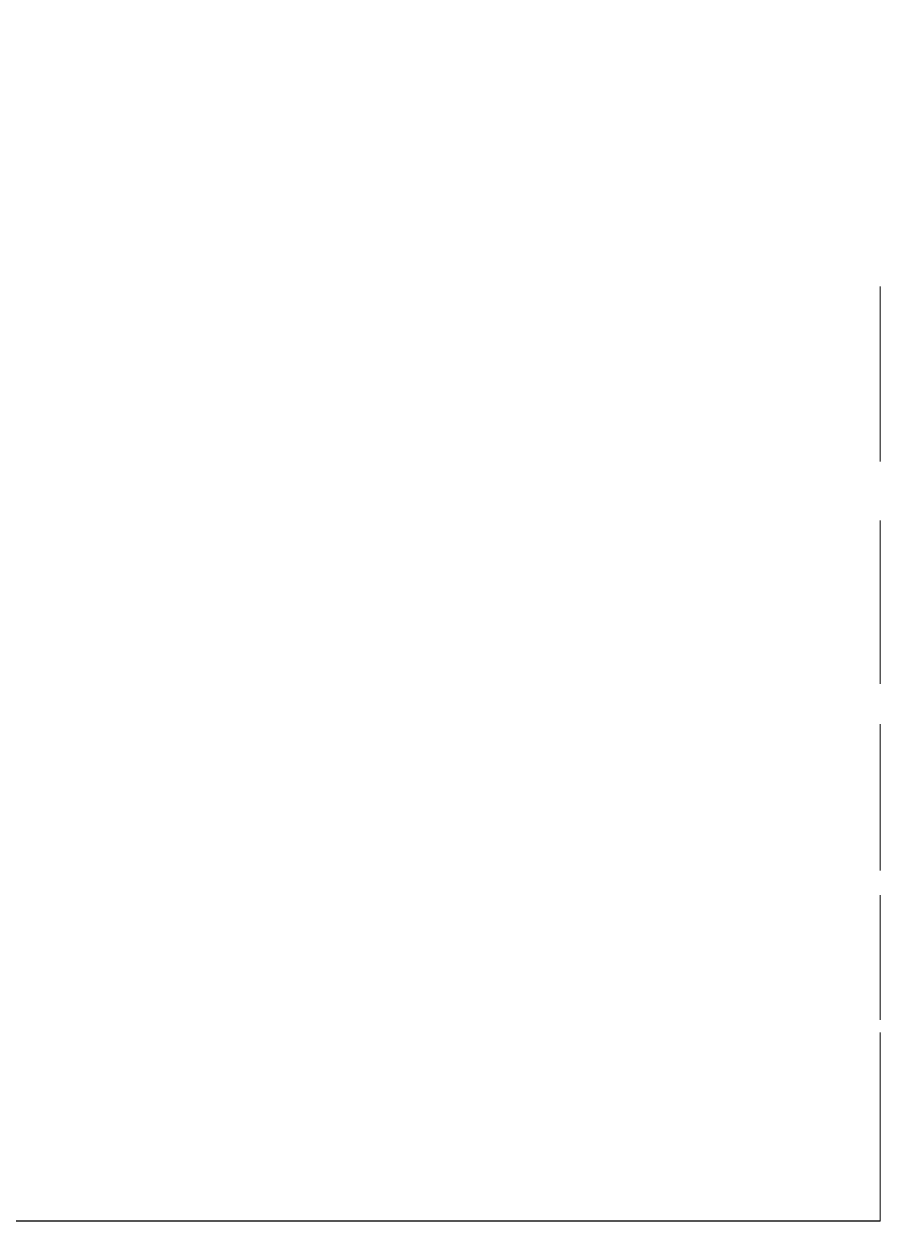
# Model space of a CAD drawing. Extents: x -3080 to 28500, y -1326 to 31609.
# Drawn here: x 26228.004 to 26230.604, y 28138.711 to 28142.347 of the extents above; entities that cross this region are included whole.
import ezdxf
from ezdxf.xclip import XClip

# ---------------------------------------------------------------- set-up
doc = ezdxf.new("R2010")
doc.units = 0
doc.header["$LTSCALE"] = 100
doc.header["$XCLIPFRAME"] = 2
doc.linetypes.add('188K-SM-07-F10-MECH-CR PIPE-Y2257103$0$X-S-FAB_SL ALL$0$Wipeout_Contour', pattern=[1, 0, -1])
for name, color, linetype in [('0-xref', 8, 'Continuous'), ('188K-SM-07-F10-MECH-CR PIPE-Y2257103$0$X-S-FAB_SL ALL$0$A-WALL-EX', 7, 'Continuous'), ('188K-SM-07-F10-MECH-CR PIPE-Y2257103$0$X-S-FAB_SL ALL$0$ASP_1', 1, 'Continuous'), ('188K-SM-07-F10-MECH-CR PIPE-Y2257103$0$X-S-FAB_SL ALL$0$Hattch', 7, 'Continuous')]:
    doc.layers.add(name, color=color, linetype=linetype)

# ---------------------------------------------------------------- blocks, each defined once
blk = doc.blocks.new('188K-SM-07-F10-MECH-CR PIPE-Y2257103$0$X-S-FAB_SL ALL$0$剖面元素_2209_3', base_point=(23061.2637, -8263.0638))
at = {"color": 254, "linetype": '188K-SM-07-F10-MECH-CR PIPE-Y2257103$0$X-S-FAB_SL ALL$0$Wipeout_Contour', "lineweight": 0, "ltscale": 149132.147004}
blk.add_wipeout([(49291.868, -6451.5025), (49289.2673, -6451.5025), (49289.2673, -6451.9119)], dxfattribs=at).dxf.layer = '188K-SM-07-F10-MECH-CR PIPE-Y2257103$0$X-S-FAB_SL ALL$0$Hattch'
at = {"color": 254, "linetype": '188K-SM-07-F10-MECH-CR PIPE-Y2257103$0$X-S-FAB_SL ALL$0$Wipeout_Contour', "lineweight": 0, "ltscale": 149132.452066}
blk.add_wipeout([(49289.2673, -6452.3003), (49289.2673, -6452.6669), (49291.868, -6452.3003)], dxfattribs=at).dxf.layer = '188K-SM-07-F10-MECH-CR PIPE-Y2257103$0$X-S-FAB_SL ALL$0$Hattch'
at = {"color": 254, "linetype": '188K-SM-07-F10-MECH-CR PIPE-Y2257103$0$X-S-FAB_SL ALL$0$Wipeout_Contour', "lineweight": 0, "ltscale": 149132.722913}
blk.add_wipeout([(49289.2673, -6453.011), (49289.2673, -6453.332), (49291.868, -6453.011)], dxfattribs=at).dxf.layer = '188K-SM-07-F10-MECH-CR PIPE-Y2257103$0$X-S-FAB_SL ALL$0$Hattch'
at = {"color": 254, "linetype": '188K-SM-07-F10-MECH-CR PIPE-Y2257103$0$X-S-FAB_SL ALL$0$Wipeout_Contour', "lineweight": 0, "ltscale": 149132.957383}
blk.add_wipeout([(49289.2673, -6453.9018), (49291.868, -6453.6292), (49289.2673, -6453.6292)], dxfattribs=at).dxf.layer = '188K-SM-07-F10-MECH-CR PIPE-Y2257103$0$X-S-FAB_SL ALL$0$Hattch'
at = {"color": 254, "linetype": '188K-SM-07-F10-MECH-CR PIPE-Y2257103$0$X-S-FAB_SL ALL$0$Wipeout_Contour', "lineweight": 0, "ltscale": 149133.153316}
blk.add_wipeout([(49289.2673, -6454.1493), (49289.2673, -6454.3708), (49291.868, -6454.1493)], dxfattribs=at).dxf.layer = '188K-SM-07-F10-MECH-CR PIPE-Y2257103$0$X-S-FAB_SL ALL$0$Hattch'
at = {"color": 254, "linetype": '188K-SM-07-F10-MECH-CR PIPE-Y2257103$0$X-S-FAB_SL ALL$0$Wipeout_Contour', "lineweight": 0, "ltscale": 149137.128573}
blk.add_wipeout([(49291.868, -6454.5415), (49291.5467, -6454.5417), (49291.868, -6454.5658)], dxfattribs=at).dxf.layer = '188K-SM-07-F10-MECH-CR PIPE-Y2257103$0$X-S-FAB_SL ALL$0$Hattch'
at = {"color": 254, "linetype": '188K-SM-07-F10-MECH-CR PIPE-Y2257103$0$X-S-FAB_SL ALL$0$Wipeout_Contour', "lineweight": 0, "ltscale": 149135.173553}
blk.add_wipeout([(49291.868, -6454.8731), (49289.2673, -6455.0658), (49291.868, -6455.0658)], dxfattribs=at).dxf.layer = '188K-SM-07-F10-MECH-CR PIPE-Y2257103$0$X-S-FAB_SL ALL$0$Hattch'
at = {"color": 254, "linetype": '188K-SM-07-F10-MECH-CR PIPE-Y2257103$0$X-S-FAB_SL ALL$0$Wipeout_Contour', "lineweight": 0, "ltscale": 149133.636485}
blk.add_wipeout([(49291.868, -6455.1376), (49289.2673, -6455.1154), (49289.2673, -6455.1376)], dxfattribs=at).dxf.layer = '188K-SM-07-F10-MECH-CR PIPE-Y2257103$0$X-S-FAB_SL ALL$0$Hattch'
at = {"color": 254, "linetype": '188K-SM-07-F10-MECH-CR PIPE-Y2257103$0$X-S-FAB_SL ALL$0$Wipeout_Contour', "lineweight": 0, "ltscale": 248555.136855}
blk.add_wipeout([(49291.868, -6451.5025), (49289.2673, -6451.9119), (49289.6122, -6451.9634), (49290.1261, -6451.82), (49291.868, -6451.7725)], dxfattribs=at).dxf.layer = '188K-SM-07-F10-MECH-CR PIPE-Y2257103$0$X-S-FAB_SL ALL$0$Hattch'
at = {"color": 254, "linetype": '188K-SM-07-F10-MECH-CR PIPE-Y2257103$0$X-S-FAB_SL ALL$0$Wipeout_Contour', "lineweight": 0, "ltscale": 248555.705863}
blk.add_wipeout([(49291.868, -6452.3003), (49289.2673, -6452.6669), (49289.7917, -6452.7363), (49290.0369, -6452.6226), (49291.868, -6452.5693)], dxfattribs=at).dxf.layer = '188K-SM-07-F10-MECH-CR PIPE-Y2257103$0$X-S-FAB_SL ALL$0$Hattch'
at = {"color": 254, "linetype": '188K-SM-07-F10-MECH-CR PIPE-Y2257103$0$X-S-FAB_SL ALL$0$Wipeout_Contour', "lineweight": 0, "ltscale": 149135.917581}
blk.add_wipeout([(49291.868, -6452.8962), (49290.9548, -6452.8902), (49291.868, -6453.011)], dxfattribs=at).dxf.layer = '188K-SM-07-F10-MECH-CR PIPE-Y2257103$0$X-S-FAB_SL ALL$0$Hattch'
at = {"color": 254, "linetype": '188K-SM-07-F10-MECH-CR PIPE-Y2257103$0$X-S-FAB_SL ALL$0$Wipeout_Contour', "lineweight": 0, "ltscale": 149136.366854}
blk.add_wipeout([(49291.868, -6453.5507), (49291.1572, -6453.548), (49291.868, -6453.6292)], dxfattribs=at).dxf.layer = '188K-SM-07-F10-MECH-CR PIPE-Y2257103$0$X-S-FAB_SL ALL$0$Hattch'
at = {"color": 254, "linetype": '188K-SM-07-F10-MECH-CR PIPE-Y2257103$0$X-S-FAB_SL ALL$0$Wipeout_Contour', "lineweight": 0, "ltscale": 248557.41543}
blk.add_wipeout([(49291.868, -6454.1493), (49289.2673, -6454.3708), (49290.4048, -6454.4561), (49290.2899, -6454.4378), (49291.868, -6454.3756)], dxfattribs=at).dxf.layer = '188K-SM-07-F10-MECH-CR PIPE-Y2257103$0$X-S-FAB_SL ALL$0$Hattch'
at = {"color": 254, "linetype": '188K-SM-07-F10-MECH-CR PIPE-Y2257103$0$X-S-FAB_SL ALL$0$Wipeout_Contour', "lineweight": 0, "ltscale": 149130.357064}
blk.add_wipeout([(49291.868, -6454.8731), (49286.6666, -6454.8731), (49289.2673, -6455.0658)], dxfattribs=at).dxf.layer = '188K-SM-07-F10-MECH-CR PIPE-Y2257103$0$X-S-FAB_SL ALL$0$Hattch'
at = {"color": 254, "linetype": '188K-SM-07-F10-MECH-CR PIPE-Y2257103$0$X-S-FAB_SL ALL$0$Wipeout_Contour', "lineweight": 0, "ltscale": 149134.70075}
blk.add_wipeout([(49291.868, -6451.7725), (49290.1261, -6451.82), (49291.868, -6452.0126)], dxfattribs=at).dxf.layer = '188K-SM-07-F10-MECH-CR PIPE-Y2257103$0$X-S-FAB_SL ALL$0$Hattch'
at = {"color": 254, "linetype": '188K-SM-07-F10-MECH-CR PIPE-Y2257103$0$X-S-FAB_SL ALL$0$Wipeout_Contour', "lineweight": 0, "ltscale": 149130.159685}
blk.add_wipeout([(49289.2673, -6451.9119), (49289.2673, -6451.9634), (49289.6122, -6451.9634)], dxfattribs=at).dxf.layer = '188K-SM-07-F10-MECH-CR PIPE-Y2257103$0$X-S-FAB_SL ALL$0$Hattch'
at = {"color": 254, "linetype": '188K-SM-07-F10-MECH-CR PIPE-Y2257103$0$X-S-FAB_SL ALL$0$Wipeout_Contour', "lineweight": 0, "ltscale": 149135.423705}
blk.add_wipeout([(49291.868, -6452.1435), (49290.7455, -6452.1327), (49291.868, -6452.3003)], dxfattribs=at).dxf.layer = '188K-SM-07-F10-MECH-CR PIPE-Y2257103$0$X-S-FAB_SL ALL$0$Hattch'
at = {"color": 254, "linetype": '188K-SM-07-F10-MECH-CR PIPE-Y2257103$0$X-S-FAB_SL ALL$0$Wipeout_Contour', "lineweight": 0, "ltscale": 149134.926333}
blk.add_wipeout([(49291.868, -6452.5693), (49290.0369, -6452.6226), (49291.868, -6452.802)], dxfattribs=at).dxf.layer = '188K-SM-07-F10-MECH-CR PIPE-Y2257103$0$X-S-FAB_SL ALL$0$Hattch'
at = {"color": 254, "linetype": '188K-SM-07-F10-MECH-CR PIPE-Y2257103$0$X-S-FAB_SL ALL$0$Wipeout_Contour', "lineweight": 0, "ltscale": 149130.636378}
blk.add_wipeout([(49289.2673, -6452.6669), (49289.2673, -6452.7363), (49289.7917, -6452.7363)], dxfattribs=at).dxf.layer = '188K-SM-07-F10-MECH-CR PIPE-Y2257103$0$X-S-FAB_SL ALL$0$Hattch'
at = {"color": 254, "linetype": '188K-SM-07-F10-MECH-CR PIPE-Y2257103$0$X-S-FAB_SL ALL$0$Wipeout_Contour', "lineweight": 0, "ltscale": 248556.254989}
blk.add_wipeout([(49291.868, -6453.011), (49289.2673, -6453.332), (49289.9782, -6453.4132), (49290.0039, -6453.3307), (49291.868, -6453.2721)], dxfattribs=at).dxf.layer = '188K-SM-07-F10-MECH-CR PIPE-Y2257103$0$X-S-FAB_SL ALL$0$Hattch'
at = {"color": 254, "linetype": '188K-SM-07-F10-MECH-CR PIPE-Y2257103$0$X-S-FAB_SL ALL$0$Wipeout_Contour', "lineweight": 0, "ltscale": 248556.806431}
blk.add_wipeout([(49289.2673, -6453.9018), (49290.1775, -6453.9884), (49290.0622, -6453.9379), (49291.868, -6453.8758), (49291.868, -6453.6292)], dxfattribs=at).dxf.layer = '188K-SM-07-F10-MECH-CR PIPE-Y2257103$0$X-S-FAB_SL ALL$0$Hattch'
at = {"color": 254, "linetype": '188K-SM-07-F10-MECH-CR PIPE-Y2257103$0$X-S-FAB_SL ALL$0$Wipeout_Contour', "lineweight": 0, "ltscale": 149136.769642}
blk.add_wipeout([(49291.3533, -6454.1003), (49291.868, -6454.1493), (49291.868, -6454.1011)], dxfattribs=at).dxf.layer = '188K-SM-07-F10-MECH-CR PIPE-Y2257103$0$X-S-FAB_SL ALL$0$Hattch'
at = {"color": 254, "linetype": '188K-SM-07-F10-MECH-CR PIPE-Y2257103$0$X-S-FAB_SL ALL$0$Wipeout_Contour', "lineweight": 0, "ltscale": 149131.912032}
blk.add_wipeout([(49289.2673, -6454.4561), (49290.4048, -6454.4561), (49289.2673, -6454.3708)], dxfattribs=at).dxf.layer = '188K-SM-07-F10-MECH-CR PIPE-Y2257103$0$X-S-FAB_SL ALL$0$Hattch'
at = {"color": 254, "linetype": '188K-SM-07-F10-MECH-CR PIPE-Y2257103$0$X-S-FAB_SL ALL$0$Wipeout_Contour', "lineweight": 0, "ltscale": 149130.933337}
blk.add_wipeout([(49287.9669, -6454.8615), (49291.868, -6454.8615), (49287.9669, -6454.709)], dxfattribs=at).dxf.layer = '188K-SM-07-F10-MECH-CR PIPE-Y2257103$0$X-S-FAB_SL ALL$0$Hattch'
at = {"color": 254, "linetype": '188K-SM-07-F10-MECH-CR PIPE-Y2257103$0$X-S-FAB_SL ALL$0$Wipeout_Contour', "lineweight": 0, "ltscale": 149133.488}
blk.add_wipeout([(49289.2673, -6455.0658), (49289.2673, -6455.1154), (49291.868, -6455.0658)], dxfattribs=at).dxf.layer = '188K-SM-07-F10-MECH-CR PIPE-Y2257103$0$X-S-FAB_SL ALL$0$Hattch'
at = {"color": 254, "linetype": '188K-SM-07-F10-MECH-CR PIPE-Y2257103$0$X-S-FAB_SL ALL$0$Wipeout_Contour', "lineweight": 0, "ltscale": 149128.484207}
blk.add_wipeout([(49288.9224, -6451.9634), (49289.2673, -6451.9634), (49289.2673, -6451.9119)], dxfattribs=at).dxf.layer = '188K-SM-07-F10-MECH-CR PIPE-Y2257103$0$X-S-FAB_SL ALL$0$Hattch'
at = {"color": 254, "linetype": '188K-SM-07-F10-MECH-CR PIPE-Y2257103$0$X-S-FAB_SL ALL$0$Wipeout_Contour', "lineweight": 0, "ltscale": 298265.785929}
blk.add_wipeout([(49289.2673, -6452.1384), (49289.2673, -6452.3003), (49291.868, -6452.3003), (49290.7455, -6452.1327), (49290.7199, -6452.1324), (49290.6627, -6452.1384)], dxfattribs=at).dxf.layer = '188K-SM-07-F10-MECH-CR PIPE-Y2257103$0$X-S-FAB_SL ALL$0$Hattch'
at = {"color": 254, "linetype": '188K-SM-07-F10-MECH-CR PIPE-Y2257103$0$X-S-FAB_SL ALL$0$Wipeout_Contour', "lineweight": 0, "ltscale": 149128.604772}
blk.add_wipeout([(49288.7428, -6452.7363), (49289.2673, -6452.7363), (49289.2673, -6452.6669)], dxfattribs=at).dxf.layer = '188K-SM-07-F10-MECH-CR PIPE-Y2257103$0$X-S-FAB_SL ALL$0$Hattch'
at = {"color": 254, "linetype": '188K-SM-07-F10-MECH-CR PIPE-Y2257103$0$X-S-FAB_SL ALL$0$Wipeout_Contour', "lineweight": 0, "ltscale": 298266.714811}
blk.add_wipeout([(49289.2673, -6453.011), (49291.868, -6453.011), (49290.9548, -6452.8902), (49290.9067, -6452.8898), (49290.8326, -6452.8966), (49289.2673, -6452.8966)], dxfattribs=at).dxf.layer = '188K-SM-07-F10-MECH-CR PIPE-Y2257103$0$X-S-FAB_SL ALL$0$Hattch'
at = {"color": 254, "linetype": '188K-SM-07-F10-MECH-CR PIPE-Y2257103$0$X-S-FAB_SL ALL$0$Wipeout_Contour', "lineweight": 0, "ltscale": 149135.171385}
blk.add_wipeout([(49291.868, -6453.2721), (49290.0039, -6453.3307), (49291.868, -6453.4883)], dxfattribs=at).dxf.layer = '188K-SM-07-F10-MECH-CR PIPE-Y2257103$0$X-S-FAB_SL ALL$0$Hattch'
at = {"color": 254, "linetype": '188K-SM-07-F10-MECH-CR PIPE-Y2257103$0$X-S-FAB_SL ALL$0$Wipeout_Contour', "lineweight": 0, "ltscale": 149131.083331}
blk.add_wipeout([(49289.2673, -6453.4132), (49289.9782, -6453.4132), (49289.2673, -6453.332)], dxfattribs=at).dxf.layer = '188K-SM-07-F10-MECH-CR PIPE-Y2257103$0$X-S-FAB_SL ALL$0$Hattch'
at = {"color": 254, "linetype": '188K-SM-07-F10-MECH-CR PIPE-Y2257103$0$X-S-FAB_SL ALL$0$Wipeout_Contour', "lineweight": 0, "ltscale": 248556.072888}
blk.add_wipeout([(49289.2673, -6453.6292), (49291.868, -6453.6292), (49291.1572, -6453.548), (49291.0353, -6453.5529), (49289.2673, -6453.5529)], dxfattribs=at).dxf.layer = '188K-SM-07-F10-MECH-CR PIPE-Y2257103$0$X-S-FAB_SL ALL$0$Hattch'
at = {"color": 254, "linetype": '188K-SM-07-F10-MECH-CR PIPE-Y2257103$0$X-S-FAB_SL ALL$0$Wipeout_Contour', "lineweight": 0, "ltscale": 149131.504343}
blk.add_wipeout([(49289.2673, -6453.9018), (49289.2673, -6453.9884), (49290.1775, -6453.9884)], dxfattribs=at).dxf.layer = '188K-SM-07-F10-MECH-CR PIPE-Y2257103$0$X-S-FAB_SL ALL$0$Hattch'
at = {"color": 254, "linetype": '188K-SM-07-F10-MECH-CR PIPE-Y2257103$0$X-S-FAB_SL ALL$0$Wipeout_Contour', "lineweight": 0, "ltscale": 298268.382898}
blk.add_wipeout([(49289.2673, -6454.1032), (49289.2673, -6454.1493), (49291.868, -6454.1493), (49291.3533, -6454.1003), (49291.3037, -6454.1002), (49291.2561, -6454.1032)], dxfattribs=at).dxf.layer = '188K-SM-07-F10-MECH-CR PIPE-Y2257103$0$X-S-FAB_SL ALL$0$Hattch'
at = {"color": 254, "linetype": '188K-SM-07-F10-MECH-CR PIPE-Y2257103$0$X-S-FAB_SL ALL$0$Wipeout_Contour', "lineweight": 0, "ltscale": 149128.664685}
blk.add_wipeout([(49289.2673, -6454.3708), (49288.1297, -6454.4561), (49289.2673, -6454.4561)], dxfattribs=at).dxf.layer = '188K-SM-07-F10-MECH-CR PIPE-Y2257103$0$X-S-FAB_SL ALL$0$Hattch'
at = {"color": 254, "linetype": '188K-SM-07-F10-MECH-CR PIPE-Y2257103$0$X-S-FAB_SL ALL$0$Wipeout_Contour', "lineweight": 0, "ltscale": 248556.875547}
blk.add_wipeout([(49291.868, -6454.5658), (49289.2673, -6454.5658), (49289.4421, -6454.5864), (49290.5621, -6454.5864), (49291.868, -6454.7727)], dxfattribs=at).dxf.layer = '188K-SM-07-F10-MECH-CR PIPE-Y2257103$0$X-S-FAB_SL ALL$0$Hattch'
at = {"color": 254, "linetype": '188K-SM-07-F10-MECH-CR PIPE-Y2257103$0$X-S-FAB_SL ALL$0$Wipeout_Contour', "lineweight": 0, "ltscale": 149137.508945}
blk.add_wipeout([(49291.8059, -6454.8658), (49291.868, -6454.8731), (49291.868, -6454.8658)], dxfattribs=at).dxf.layer = '188K-SM-07-F10-MECH-CR PIPE-Y2257103$0$X-S-FAB_SL ALL$0$Hattch'
at = {"color": 254, "linetype": '188K-SM-07-F10-MECH-CR PIPE-Y2257103$0$X-S-FAB_SL ALL$0$Wipeout_Contour', "lineweight": 0, "ltscale": 198847.039536}
blk.add_wipeout([(49289.2673, -6455.1154), (49291.868, -6455.1376), (49291.868, -6455.0775), (49291.3589, -6455.0755)], dxfattribs=at).dxf.layer = '188K-SM-07-F10-MECH-CR PIPE-Y2257103$0$X-S-FAB_SL ALL$0$Hattch'
at = {"color": 254, "linetype": '188K-SM-07-F10-MECH-CR PIPE-Y2257103$0$X-S-FAB_SL ALL$0$Wipeout_Contour', "lineweight": 0, "ltscale": 248550.609364}
blk.add_wipeout([(49287.9669, -6452.0126), (49291.868, -6452.0126), (49290.1261, -6451.82), (49289.6122, -6451.9634), (49287.9669, -6451.9634)], dxfattribs=at).dxf.layer = '188K-SM-07-F10-MECH-CR PIPE-Y2257103$0$X-S-FAB_SL ALL$0$Hattch'
at = {"color": 254, "linetype": '188K-SM-07-F10-MECH-CR PIPE-Y2257103$0$X-S-FAB_SL ALL$0$Wipeout_Contour', "lineweight": 0, "ltscale": 198834.655385}
blk.add_wipeout([(49287.7507, -6452.1384), (49286.6666, -6452.3003), (49289.2673, -6452.3003), (49289.2673, -6452.1384)], dxfattribs=at).dxf.layer = '188K-SM-07-F10-MECH-CR PIPE-Y2257103$0$X-S-FAB_SL ALL$0$Hattch'
at = {"color": 254, "linetype": '188K-SM-07-F10-MECH-CR PIPE-Y2257103$0$X-S-FAB_SL ALL$0$Wipeout_Contour', "lineweight": 0, "ltscale": 149135.957331}
blk.add_wipeout([(49291.868, -6452.802), (49290.9067, -6452.8898), (49291.868, -6452.8962)], dxfattribs=at).dxf.layer = '188K-SM-07-F10-MECH-CR PIPE-Y2257103$0$X-S-FAB_SL ALL$0$Hattch'
at = {"color": 254, "linetype": '188K-SM-07-F10-MECH-CR PIPE-Y2257103$0$X-S-FAB_SL ALL$0$Wipeout_Contour', "lineweight": 0, "ltscale": 198834.902625}
blk.add_wipeout([(49287.5309, -6452.8966), (49286.6666, -6453.011), (49289.2673, -6453.011), (49289.2673, -6452.8966)], dxfattribs=at).dxf.layer = '188K-SM-07-F10-MECH-CR PIPE-Y2257103$0$X-S-FAB_SL ALL$0$Hattch'
at = {"color": 254, "linetype": '188K-SM-07-F10-MECH-CR PIPE-Y2257103$0$X-S-FAB_SL ALL$0$Wipeout_Contour', "lineweight": 0, "ltscale": 198848.589349}
blk.add_wipeout([(49291.868, -6453.4883), (49291.0353, -6453.5529), (49291.1572, -6453.548), (49291.868, -6453.5507)], dxfattribs=at).dxf.layer = '188K-SM-07-F10-MECH-CR PIPE-Y2257103$0$X-S-FAB_SL ALL$0$Hattch'
at = {"color": 254, "linetype": '188K-SM-07-F10-MECH-CR PIPE-Y2257103$0$X-S-FAB_SL ALL$0$Wipeout_Contour', "lineweight": 0, "ltscale": 149135.468648}
blk.add_wipeout([(49291.868, -6453.8758), (49290.0622, -6453.9379), (49291.868, -6454.0648)], dxfattribs=at).dxf.layer = '188K-SM-07-F10-MECH-CR PIPE-Y2257103$0$X-S-FAB_SL ALL$0$Hattch'
at = {"color": 254, "linetype": '188K-SM-07-F10-MECH-CR PIPE-Y2257103$0$X-S-FAB_SL ALL$0$Wipeout_Contour', "lineweight": 0, "ltscale": 248557.210702}
blk.add_wipeout([(49289.2673, -6454.5431), (49289.2673, -6454.5658), (49291.868, -6454.5658), (49291.5467, -6454.5417), (49291.4794, -6454.5431)], dxfattribs=at).dxf.layer = '188K-SM-07-F10-MECH-CR PIPE-Y2257103$0$X-S-FAB_SL ALL$0$Hattch'
at = {"color": 254, "linetype": '188K-SM-07-F10-MECH-CR PIPE-Y2257103$0$X-S-FAB_SL ALL$0$Wipeout_Contour', "lineweight": 0, "ltscale": 198840.527394}
blk.add_wipeout([(49286.6666, -6454.8731), (49291.868, -6454.8731), (49291.8059, -6454.8658), (49286.7286, -6454.8658)], dxfattribs=at).dxf.layer = '188K-SM-07-F10-MECH-CR PIPE-Y2257103$0$X-S-FAB_SL ALL$0$Hattch'
at = {"color": 254, "linetype": '188K-SM-07-F10-MECH-CR PIPE-Y2257103$0$X-S-FAB_SL ALL$0$Wipeout_Contour', "lineweight": 0, "ltscale": 198850.507636}
blk.add_wipeout([(49291.7307, -6455.0684), (49291.868, -6455.0684), (49291.8384, -6455.0669), (49291.7922, -6455.0673)], dxfattribs=at).dxf.layer = '188K-SM-07-F10-MECH-CR PIPE-Y2257103$0$X-S-FAB_SL ALL$0$Hattch'
at = {"color": 254, "linetype": '188K-SM-07-F10-MECH-CR PIPE-Y2257103$0$X-S-FAB_SL ALL$0$Wipeout_Contour', "lineweight": 0, "ltscale": 149137.42868}
blk.add_wipeout([(49291.868, -6455.1376), (49291.619, -6455.1376), (49291.868, -6455.1387)], dxfattribs=at).dxf.layer = '188K-SM-07-F10-MECH-CR PIPE-Y2257103$0$X-S-FAB_SL ALL$0$Hattch'
at = {"color": 254, "linetype": '188K-SM-07-F10-MECH-CR PIPE-Y2257103$0$X-S-FAB_SL ALL$0$Wipeout_Contour', "lineweight": 0, "ltscale": 149135.47131}
blk.add_wipeout([(49291.868, -6452.0126), (49290.7199, -6452.1324), (49291.868, -6452.1435)], dxfattribs=at).dxf.layer = '188K-SM-07-F10-MECH-CR PIPE-Y2257103$0$X-S-FAB_SL ALL$0$Hattch'
at = {"color": 254, "linetype": '188K-SM-07-F10-MECH-CR PIPE-Y2257103$0$X-S-FAB_SL ALL$0$Wipeout_Contour', "lineweight": 0, "ltscale": 248551.156823}
blk.add_wipeout([(49287.9669, -6452.802), (49291.868, -6452.802), (49290.0369, -6452.6226), (49289.7917, -6452.7363), (49287.9669, -6452.7363)], dxfattribs=at).dxf.layer = '188K-SM-07-F10-MECH-CR PIPE-Y2257103$0$X-S-FAB_SL ALL$0$Hattch'
at = {"color": 254, "linetype": '188K-SM-07-F10-MECH-CR PIPE-Y2257103$0$X-S-FAB_SL ALL$0$Wipeout_Contour', "lineweight": 0, "ltscale": 248551.687346}
blk.add_wipeout([(49287.9669, -6453.4132), (49287.9669, -6453.4883), (49291.868, -6453.4883), (49290.0039, -6453.3307), (49289.9782, -6453.4132)], dxfattribs=at).dxf.layer = '188K-SM-07-F10-MECH-CR PIPE-Y2257103$0$X-S-FAB_SL ALL$0$Hattch'
at = {"color": 254, "linetype": '188K-SM-07-F10-MECH-CR PIPE-Y2257103$0$X-S-FAB_SL ALL$0$Wipeout_Contour', "lineweight": 0, "ltscale": 149136.833964}
blk.add_wipeout([(49291.3037, -6454.1002), (49291.868, -6454.1011), (49291.868, -6454.0648)], dxfattribs=at).dxf.layer = '188K-SM-07-F10-MECH-CR PIPE-Y2257103$0$X-S-FAB_SL ALL$0$Hattch'
at = {"color": 254, "linetype": '188K-SM-07-F10-MECH-CR PIPE-Y2257103$0$X-S-FAB_SL ALL$0$Wipeout_Contour', "lineweight": 0, "ltscale": 198849.902789}
blk.add_wipeout([(49291.4794, -6454.5431), (49291.5467, -6454.5417), (49291.868, -6454.5415), (49291.868, -6454.5248)], dxfattribs=at).dxf.layer = '188K-SM-07-F10-MECH-CR PIPE-Y2257103$0$X-S-FAB_SL ALL$0$Hattch'
at = {"color": 254, "linetype": '188K-SM-07-F10-MECH-CR PIPE-Y2257103$0$X-S-FAB_SL ALL$0$Wipeout_Contour', "lineweight": 0, "ltscale": 149130.34752}
blk.add_wipeout([(49289.2673, -6454.5658), (49289.0924, -6454.5864), (49289.4421, -6454.5864)], dxfattribs=at).dxf.layer = '188K-SM-07-F10-MECH-CR PIPE-Y2257103$0$X-S-FAB_SL ALL$0$Hattch'
at = {"color": 254, "linetype": '188K-SM-07-F10-MECH-CR PIPE-Y2257103$0$X-S-FAB_SL ALL$0$Wipeout_Contour', "lineweight": 0, "ltscale": 198849.941665}
blk.add_wipeout([(49291.4157, -6455.0744), (49291.3589, -6455.0755), (49291.868, -6455.0775), (49291.868, -6455.0684)], dxfattribs=at).dxf.layer = '188K-SM-07-F10-MECH-CR PIPE-Y2257103$0$X-S-FAB_SL ALL$0$Hattch'
at = {"color": 254, "linetype": '188K-SM-07-F10-MECH-CR PIPE-Y2257103$0$X-S-FAB_SL ALL$0$Wipeout_Contour', "lineweight": 0, "ltscale": 198843.062087}
blk.add_wipeout([(49287.9669, -6455.1376), (49287.9669, -6455.1387), (49291.868, -6455.1387), (49291.619, -6455.1376)], dxfattribs=at).dxf.layer = '188K-SM-07-F10-MECH-CR PIPE-Y2257103$0$X-S-FAB_SL ALL$0$Hattch'
at = {"layer": '188K-SM-07-F10-MECH-CR PIPE-Y2257103$0$X-S-FAB_SL ALL$0$A-WALL-EX', "color": 8, "lineweight": 0}
for p, q in [((49286.6666, -6455.1376), (49289.2673, -6455.1376)), ((49291.868, -6455.1387), (49287.9669, -6455.1387)), ((49291.868, -6455.1376), (49289.2673, -6455.1376)), ((49291.868, -6455.1387), (49291.868, -6455.1376))]:
    blk.add_line(p, q, dxfattribs=at)
at = {"color": 254, "linetype": '188K-SM-07-F10-MECH-CR PIPE-Y2257103$0$X-S-FAB_SL ALL$0$Wipeout_Contour', "lineweight": 0, "ltscale": 198840.766468}
blk.add_wipeout([(49287.9669, -6452.1384), (49290.6627, -6452.1384), (49291.868, -6452.0126), (49287.9669, -6452.0126)], dxfattribs=at).dxf.layer = '188K-SM-07-F10-MECH-CR PIPE-Y2257103$0$X-S-FAB_SL ALL$0$Hattch'
at = {"color": 254, "linetype": '188K-SM-07-F10-MECH-CR PIPE-Y2257103$0$X-S-FAB_SL ALL$0$Wipeout_Contour', "lineweight": 0, "ltscale": 198841.29355}
blk.add_wipeout([(49287.9669, -6452.8966), (49290.8326, -6452.8966), (49291.868, -6452.802), (49287.9669, -6452.802)], dxfattribs=at).dxf.layer = '188K-SM-07-F10-MECH-CR PIPE-Y2257103$0$X-S-FAB_SL ALL$0$Hattch'
at = {"color": 254, "linetype": '188K-SM-07-F10-MECH-CR PIPE-Y2257103$0$X-S-FAB_SL ALL$0$Wipeout_Contour', "lineweight": 0, "ltscale": 198841.7916}
blk.add_wipeout([(49291.868, -6453.4883), (49287.9669, -6453.4883), (49287.9669, -6453.5529), (49291.0353, -6453.5529)], dxfattribs=at).dxf.layer = '188K-SM-07-F10-MECH-CR PIPE-Y2257103$0$X-S-FAB_SL ALL$0$Hattch'
at = {"color": 254, "linetype": '188K-SM-07-F10-MECH-CR PIPE-Y2257103$0$X-S-FAB_SL ALL$0$Wipeout_Contour', "lineweight": 0, "ltscale": 198842.246996}
blk.add_wipeout([(49287.9669, -6454.1032), (49291.2561, -6454.1032), (49291.868, -6454.0648), (49287.9669, -6454.0648)], dxfattribs=at).dxf.layer = '188K-SM-07-F10-MECH-CR PIPE-Y2257103$0$X-S-FAB_SL ALL$0$Hattch'
at = {"color": 254, "linetype": '188K-SM-07-F10-MECH-CR PIPE-Y2257103$0$X-S-FAB_SL ALL$0$Wipeout_Contour', "lineweight": 0, "ltscale": 149135.895443}
blk.add_wipeout([(49291.868, -6454.3756), (49290.2899, -6454.4378), (49291.868, -6454.5248)], dxfattribs=at).dxf.layer = '188K-SM-07-F10-MECH-CR PIPE-Y2257103$0$X-S-FAB_SL ALL$0$Hattch'
at = {"color": 254, "linetype": '188K-SM-07-F10-MECH-CR PIPE-Y2257103$0$X-S-FAB_SL ALL$0$Wipeout_Contour', "lineweight": 0, "ltscale": 198844.964405}
blk.add_wipeout([(49290.5621, -6454.5864), (49287.9669, -6454.709), (49291.868, -6454.8615), (49291.868, -6454.7727)], dxfattribs=at).dxf.layer = '188K-SM-07-F10-MECH-CR PIPE-Y2257103$0$X-S-FAB_SL ALL$0$Hattch'
at = {"color": 254, "linetype": '188K-SM-07-F10-MECH-CR PIPE-Y2257103$0$X-S-FAB_SL ALL$0$Wipeout_Contour', "lineweight": 0, "ltscale": 149137.365571}
blk.add_wipeout([(49291.4157, -6455.0744), (49291.868, -6455.0684), (49291.7307, -6455.0684)], dxfattribs=at).dxf.layer = '188K-SM-07-F10-MECH-CR PIPE-Y2257103$0$X-S-FAB_SL ALL$0$Hattch'
at = {"layer": '188K-SM-07-F10-MECH-CR PIPE-Y2257103$0$X-S-FAB_SL ALL$0$A-WALL-EX', "color": 8, "lineweight": 0}
for p, q in [((49291.868, -6452.3003), (49291.868, -6452.802)), ((49291.868, -6452.8312), (49291.868, -6452.802)), ((49291.868, -6453.011), (49291.868, -6453.4883)), ((49291.868, -6453.5065), (49291.868, -6453.4883))]:
    blk.add_line(p, q, dxfattribs=at)
at = {"color": 254, "linetype": '188K-SM-07-F10-MECH-CR PIPE-Y2257103$0$X-S-FAB_SL ALL$0$Wipeout_Contour', "lineweight": 0, "ltscale": 248552.222603}
blk.add_wipeout([(49287.9669, -6454.0648), (49291.868, -6454.0648), (49290.0622, -6453.9379), (49290.1775, -6453.9884), (49287.9669, -6453.9884)], dxfattribs=at).dxf.layer = '188K-SM-07-F10-MECH-CR PIPE-Y2257103$0$X-S-FAB_SL ALL$0$Hattch'
at = {"color": 254, "linetype": '188K-SM-07-F10-MECH-CR PIPE-Y2257103$0$X-S-FAB_SL ALL$0$Wipeout_Contour', "lineweight": 0, "ltscale": 248552.815121}
blk.add_wipeout([(49290.4048, -6454.4561), (49287.9669, -6454.4561), (49287.9669, -6454.5248), (49291.868, -6454.5248), (49290.2899, -6454.4378)], dxfattribs=at).dxf.layer = '188K-SM-07-F10-MECH-CR PIPE-Y2257103$0$X-S-FAB_SL ALL$0$Hattch'
at = {"color": 254, "linetype": '188K-SM-07-F10-MECH-CR PIPE-Y2257103$0$X-S-FAB_SL ALL$0$Wipeout_Contour', "lineweight": 0, "ltscale": 149129.437201}
blk.add_wipeout([(49290.5621, -6454.5864), (49287.9669, -6454.5864), (49287.9669, -6454.709)], dxfattribs=at).dxf.layer = '188K-SM-07-F10-MECH-CR PIPE-Y2257103$0$X-S-FAB_SL ALL$0$Hattch'
at = {"color": 254, "linetype": '188K-SM-07-F10-MECH-CR PIPE-Y2257103$0$X-S-FAB_SL ALL$0$Wipeout_Contour', "lineweight": 0, "ltscale": 198843.162094}
blk.add_wipeout([(49291.868, -6454.8615), (49287.9669, -6454.8615), (49288.047, -6454.8658), (49291.868, -6454.8658)], dxfattribs=at).dxf.layer = '188K-SM-07-F10-MECH-CR PIPE-Y2257103$0$X-S-FAB_SL ALL$0$Hattch'
at = {"color": 254, "linetype": '188K-SM-07-F10-MECH-CR PIPE-Y2257103$0$X-S-FAB_SL ALL$0$Wipeout_Contour', "lineweight": 0, "ltscale": 149137.636836}
blk.add_wipeout([(49291.8384, -6455.0669), (49291.868, -6455.0684), (49291.868, -6455.0666)], dxfattribs=at).dxf.layer = '188K-SM-07-F10-MECH-CR PIPE-Y2257103$0$X-S-FAB_SL ALL$0$Hattch'
at = {"layer": '188K-SM-07-F10-MECH-CR PIPE-Y2257103$0$X-S-FAB_SL ALL$0$A-WALL-EX', "color": 8, "lineweight": 0}
for p, q in [((49291.868, -6454.0742), (49291.868, -6453.6292)), ((49291.868, -6454.8731), (49291.868, -6454.5658)), ((49291.868, -6454.5658), (49291.868, -6454.8731)), ((49291.868, -6455.0684), (49291.868, -6454.8731)), ((49291.868, -6454.8731), (49291.868, -6455.0658)), ((49291.868, -6455.0684), (49291.868, -6455.0658)), ((49291.868, -6455.0684), (49291.868, -6455.1376))]:
    blk.add_line(p, q, dxfattribs=at)
at = {"color": 254, "linetype": '188K-SM-07-F10-MECH-CR PIPE-Y2257103$0$X-S-FAB_SL ALL$0$Wipeout_Contour', "lineweight": 0, "ltscale": 198842.645285}
blk.add_wipeout([(49287.9669, -6454.5431), (49291.4794, -6454.5431), (49291.868, -6454.5248), (49287.9669, -6454.5248)], dxfattribs=at).dxf.layer = '188K-SM-07-F10-MECH-CR PIPE-Y2257103$0$X-S-FAB_SL ALL$0$Hattch'
at = {"layer": '188K-SM-07-F10-MECH-CR PIPE-Y2257103$0$X-S-FAB_SL ALL$0$A-WALL-EX', "color": 8, "lineweight": 0}
blk.add_line((49291.868, -6454.5278), (49291.868, -6454.1493), dxfattribs=at)
blk = doc.blocks.new('188K-SM-07-F10-MECH-CR PIPE-Y2257103$0$X-S-FAB_SL ALL$0$A$C2e9ab586')
at = {"layer": '188K-SM-07-F10-MECH-CR PIPE-Y2257103$0$X-S-FAB_SL ALL$0$A-WALL-EX', "lineweight": 0}
blk.add_blockref('188K-SM-07-F10-MECH-CR PIPE-Y2257103$0$X-S-FAB_SL ALL$0$剖面元素_2209_3', (-28106.3851, 285), dxfattribs=at)
blk = doc.blocks.new('188K-SM-07-F10-MECH-CR PIPE-Y2257103$0$X-S-FAB_SL ALL')
at = {"layer": '188K-SM-07-F10-MECH-CR PIPE-Y2257103$0$X-S-FAB_SL ALL$0$ASP_1'}
blk.add_blockref('188K-SM-07-F10-MECH-CR PIPE-Y2257103$0$X-S-FAB_SL ALL$0$A$C2e9ab586', (23632.8637, -73288.9769), dxfattribs=at)
blk = doc.blocks.new('188K-SM-07-F10-MECH-CR PIPE-Y2257103')
ref = blk.add_blockref('188K-SM-07-F10-MECH-CR PIPE-Y2257103$0$X-S-FAB_SL ALL', (4473.5214, 99334.7631))
XClip(ref).set_block_clipping_path([(-7553.4648570136, -75341.9369645483), (24026.2025623869, -67725.7696244382)])

msp = doc.modelspace()

# ---------------------------------------------------------------- block references
at = {"layer": '0-xref'}
msp.add_blockref('188K-SM-07-F10-MECH-CR PIPE-Y2257103', (0, 0), dxfattribs=at)

doc.saveas('drawing.dxf')
